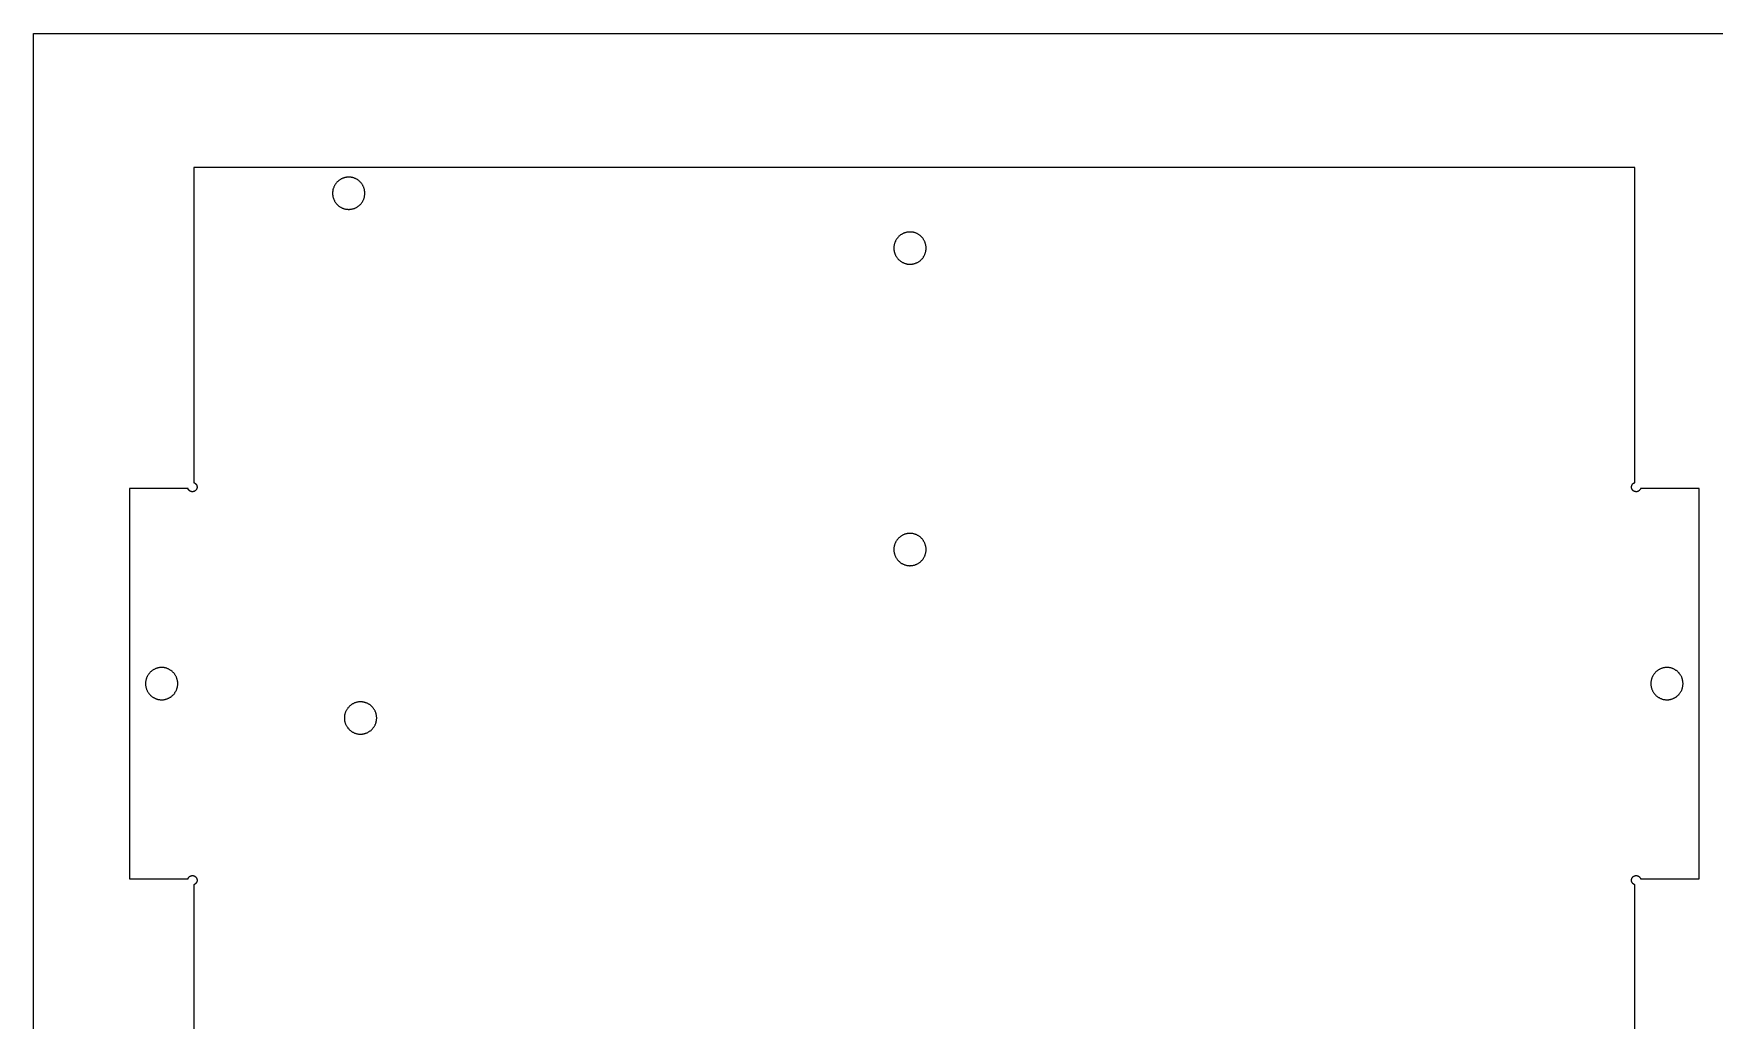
# Model space of a CAD drawing. Header units: millimetres. Extents: x -4.8 to 28.2, y -105.7 to -66.7.
# Drawn here: x -4.75 to 10.88, y -75.92 to -66.74 of the extents above; entities that cross this region are included whole.
import ezdxf

# ---------------------------------------------------------------- set-up
doc = ezdxf.new("R2010")
doc.units = ezdxf.units.MM
doc.header["$MEASUREMENT"] = 0
doc.layers.add('Aclicical-Shet', color=5, linetype='Continuous', true_color=0x0000ff)
doc.layers.add('cut', color=7, linetype='Continuous', true_color=0x000000)

msp = doc.modelspace()

# ---------------------------------------------------------------- linework, layer by layer
at = {"layer": 'Aclicical-Shet'}
msp.add_lwpolyline([(28.245, -66.744), (28.245, -105.744), (-4.755, -105.744), (-4.755, -66.744), (28.245, -66.744)], dxfattribs=at)
at = {"layer": 'cut'}
for points in [[(10.136, -78.32), (10.136, -74.658), (10.134, -74.657), (10.133, -74.657), (10.132, -74.656), (10.13, -74.655), (10.129, -74.655), (10.128, -74.654), (10.126, -74.653), (10.125, -74.652), (10.124, -74.651), (10.123, -74.65), (10.121, -74.65), (10.12, -74.649), (10.119, -74.647), (10.118, -74.646), (10.117, -74.645), (10.116, -74.644), (10.115, -74.643), (10.114, -74.642), (10.113, -74.641), (10.113, -74.639), (10.112, -74.638), (10.111, -74.637), (10.11, -74.635), (10.11, -74.634), (10.109, -74.633), (10.109, -74.631), (10.108, -74.63), (10.108, -74.628), (10.107, -74.627), (10.107, -74.625), (10.107, -74.624), (10.107, -74.622), (10.106, -74.621), (10.106, -74.619), (10.106, -74.618), (10.106, -74.616), (10.106, -74.615), (10.106, -74.613), (10.106, -74.612), (10.107, -74.61), (10.107, -74.609), (10.107, -74.607), (10.108, -74.606), (10.108, -74.605), (10.108, -74.603), (10.109, -74.602), (10.109, -74.6), (10.11, -74.599), (10.111, -74.598), (10.111, -74.596), (10.112, -74.595), (10.113, -74.594), (10.114, -74.592), (10.114, -74.591), (10.115, -74.59), (10.116, -74.589), (10.117, -74.588), (10.118, -74.587), (10.119, -74.585), (10.12, -74.584), (10.122, -74.583), (10.123, -74.583), (10.124, -74.582), (10.125, -74.581), (10.126, -74.58), (10.128, -74.579), (10.129, -74.578), (10.13, -74.578), (10.132, -74.577), (10.133, -74.577), (10.135, -74.576), (10.136, -74.575), (10.137, -74.575), (10.139, -74.575), (10.14, -74.574), (10.142, -74.574), (10.143, -74.574), (10.145, -74.574), (10.146, -74.573), (10.148, -74.573), (10.149, -74.573), (10.151, -74.573), (10.152, -74.573), (10.154, -74.574), (10.155, -74.574), (10.157, -74.574), (10.158, -74.574), (10.16, -74.575), (10.161, -74.575), (10.163, -74.575), (10.164, -74.576), (10.165, -74.576), (10.167, -74.577), (10.168, -74.578), (10.17, -74.578), (10.171, -74.579), (10.172, -74.58), (10.173, -74.581), (10.175, -74.581), (10.176, -74.582), (10.177, -74.583), (10.178, -74.584), (10.179, -74.585), (10.18, -74.586), (10.181, -74.587), (10.182, -74.589), (10.183, -74.59), (10.184, -74.591), (10.185, -74.592), (10.186, -74.593), (10.187, -74.595), (10.187, -74.596), (10.188, -74.597), (10.189, -74.599), (10.189, -74.6), (10.19, -74.601), (10.19, -74.603), (10.736, -74.603), (10.736, -70.975), (10.19, -70.975), (10.19, -70.976), (10.189, -70.977), (10.189, -70.979), (10.188, -70.98), (10.187, -70.982), (10.187, -70.983), (10.186, -70.984), (10.185, -70.985), (10.184, -70.987), (10.183, -70.988), (10.182, -70.989), (10.181, -70.99), (10.18, -70.991), (10.179, -70.992), (10.178, -70.993), (10.177, -70.994), (10.176, -70.995), (10.175, -70.996), (10.173, -70.997), (10.172, -70.998), (10.171, -70.998), (10.17, -70.999), (10.168, -71), (10.167, -71), (10.165, -71.001), (10.164, -71.002), (10.163, -71.002), (10.161, -71.003), (10.16, -71.003), (10.158, -71.003), (10.157, -71.004), (10.155, -71.004), (10.154, -71.004), (10.152, -71.004), (10.151, -71.004), (10.149, -71.004), (10.148, -71.004), (10.146, -71.004), (10.145, -71.004), (10.143, -71.004), (10.142, -71.003), (10.14, -71.003), (10.139, -71.003), (10.137, -71.002), (10.136, -71.002), (10.135, -71.001), (10.133, -71.001), (10.132, -71), (10.13, -71), (10.129, -70.999), (10.128, -70.998), (10.126, -70.998), (10.125, -70.997), (10.124, -70.996), (10.123, -70.995), (10.122, -70.994), (10.12, -70.993), (10.119, -70.992), (10.118, -70.991), (10.117, -70.99), (10.116, -70.989), (10.115, -70.988), (10.114, -70.986), (10.114, -70.985), (10.113, -70.984), (10.112, -70.983), (10.111, -70.981), (10.111, -70.98), (10.11, -70.979), (10.109, -70.977), (10.109, -70.976), (10.108, -70.974), (10.108, -70.973), (10.108, -70.971), (10.107, -70.97), (10.107, -70.969), (10.107, -70.967), (10.106, -70.966), (10.106, -70.964), (10.106, -70.963), (10.106, -70.961), (10.106, -70.96), (10.106, -70.958), (10.106, -70.957), (10.107, -70.955), (10.107, -70.954), (10.107, -70.952), (10.107, -70.951), (10.108, -70.949), (10.108, -70.948), (10.109, -70.946), (10.109, -70.945), (10.11, -70.944), (10.11, -70.942), (10.111, -70.941), (10.112, -70.939), (10.113, -70.938), (10.113, -70.937), (10.114, -70.936), (10.115, -70.934), (10.116, -70.933), (10.117, -70.932), (10.118, -70.931), (10.119, -70.93), (10.12, -70.929), (10.121, -70.928), (10.123, -70.927), (10.124, -70.926), (10.125, -70.925), (10.126, -70.924), (10.128, -70.924), (10.129, -70.923), (10.13, -70.922), (10.132, -70.922), (10.133, -70.921), (10.134, -70.92), (10.136, -70.92), (10.136, -67.989), (-3.264, -67.989), (-3.264, -70.92), (-3.263, -70.92), (-3.261, -70.921), (-3.26, -70.922), (-3.259, -70.922), (-3.257, -70.923), (-3.256, -70.924), (-3.255, -70.924), (-3.254, -70.925), (-3.252, -70.926), (-3.251, -70.927), (-3.25, -70.928), (-3.249, -70.929), (-3.248, -70.93), (-3.247, -70.931), (-3.246, -70.932), (-3.245, -70.933), (-3.244, -70.934), (-3.243, -70.936), (-3.242, -70.937), (-3.241, -70.938), (-3.24, -70.939), (-3.24, -70.941), (-3.239, -70.942), (-3.238, -70.944), (-3.238, -70.945), (-3.237, -70.946), (-3.237, -70.948), (-3.236, -70.949), (-3.236, -70.951), (-3.236, -70.952), (-3.235, -70.954), (-3.235, -70.955), (-3.235, -70.957), (-3.235, -70.958), (-3.235, -70.96), (-3.235, -70.961), (-3.235, -70.963), (-3.235, -70.964), (-3.235, -70.966), (-3.235, -70.967), (-3.235, -70.969), (-3.236, -70.97), (-3.236, -70.971), (-3.237, -70.973), (-3.237, -70.974), (-3.237, -70.976), (-3.238, -70.977), (-3.239, -70.979), (-3.239, -70.98), (-3.24, -70.981), (-3.241, -70.983), (-3.241, -70.984), (-3.242, -70.985), (-3.243, -70.986), (-3.244, -70.988), (-3.245, -70.989), (-3.246, -70.99), (-3.247, -70.991), (-3.248, -70.992), (-3.249, -70.993), (-3.25, -70.994), (-3.251, -70.995), (-3.253, -70.996), (-3.254, -70.997), (-3.255, -70.998), (-3.256, -70.998), (-3.258, -70.999), (-3.259, -71), (-3.26, -71), (-3.262, -71.001), (-3.263, -71.001), (-3.265, -71.002), (-3.266, -71.002), (-3.267, -71.003), (-3.269, -71.003), (-3.27, -71.003), (-3.272, -71.004), (-3.273, -71.004), (-3.275, -71.004), (-3.276, -71.004), (-3.278, -71.004), (-3.279, -71.004), (-3.281, -71.004), (-3.282, -71.004), (-3.284, -71.004), (-3.285, -71.004), (-3.287, -71.003), (-3.288, -71.003), (-3.29, -71.003), (-3.291, -71.002), (-3.293, -71.002), (-3.294, -71.001), (-3.295, -71), (-3.297, -71), (-3.298, -70.999), (-3.299, -70.998), (-3.301, -70.998), (-3.302, -70.997), (-3.303, -70.996), (-3.304, -70.995), (-3.306, -70.994), (-3.307, -70.993), (-3.308, -70.992), (-3.309, -70.991), (-3.31, -70.99), (-3.311, -70.989), (-3.312, -70.988), (-3.313, -70.987), (-3.314, -70.985), (-3.315, -70.984), (-3.315, -70.983), (-3.316, -70.982), (-3.317, -70.98), (-3.317, -70.979), (-3.318, -70.977), (-3.319, -70.976), (-3.319, -70.975), (-3.864, -70.975), (-3.864, -74.603), (-3.319, -74.603), (-3.319, -74.601), (-3.318, -74.6), (-3.317, -74.599), (-3.317, -74.597), (-3.316, -74.596), (-3.315, -74.595), (-3.315, -74.593), (-3.314, -74.592), (-3.313, -74.591), (-3.312, -74.59), (-3.311, -74.589), (-3.31, -74.587), (-3.309, -74.586), (-3.308, -74.585), (-3.307, -74.584), (-3.306, -74.583), (-3.304, -74.582), (-3.303, -74.581), (-3.302, -74.581), (-3.301, -74.58), (-3.299, -74.579), (-3.298, -74.578), (-3.297, -74.578), (-3.295, -74.577), (-3.294, -74.576), (-3.293, -74.576), (-3.291, -74.575), (-3.29, -74.575), (-3.288, -74.575), (-3.287, -74.574), (-3.285, -74.574), (-3.284, -74.574), (-3.282, -74.574), (-3.281, -74.573), (-3.279, -74.573), (-3.278, -74.573), (-3.276, -74.573), (-3.275, -74.573), (-3.273, -74.574), (-3.272, -74.574), (-3.27, -74.574), (-3.269, -74.574), (-3.267, -74.575), (-3.266, -74.575), (-3.265, -74.575), (-3.263, -74.576), (-3.262, -74.577), (-3.26, -74.577), (-3.259, -74.578), (-3.258, -74.578), (-3.256, -74.579), (-3.255, -74.58), (-3.254, -74.581), (-3.253, -74.582), (-3.251, -74.583), (-3.25, -74.583), (-3.249, -74.584), (-3.248, -74.585), (-3.247, -74.587), (-3.246, -74.588), (-3.245, -74.589), (-3.244, -74.59), (-3.243, -74.591), (-3.242, -74.592), (-3.241, -74.594), (-3.241, -74.595), (-3.24, -74.596), (-3.239, -74.598), (-3.239, -74.599), (-3.238, -74.6), (-3.237, -74.602), (-3.237, -74.603), (-3.237, -74.605), (-3.236, -74.606), (-3.236, -74.607), (-3.235, -74.609), (-3.235, -74.61), (-3.235, -74.612), (-3.235, -74.613), (-3.235, -74.615), (-3.235, -74.616), (-3.235, -74.618), (-3.235, -74.619), (-3.235, -74.621), (-3.235, -74.622), (-3.235, -74.624), (-3.236, -74.625), (-3.236, -74.627), (-3.236, -74.628), (-3.237, -74.63), (-3.237, -74.631), (-3.238, -74.633), (-3.238, -74.634), (-3.239, -74.635), (-3.24, -74.637), (-3.24, -74.638), (-3.241, -74.639), (-3.242, -74.641), (-3.243, -74.642), (-3.244, -74.643), (-3.245, -74.644), (-3.246, -74.645), (-3.247, -74.646), (-3.248, -74.647), (-3.249, -74.649), (-3.25, -74.65), (-3.251, -74.65), (-3.252, -74.651), (-3.254, -74.652), (-3.255, -74.653), (-3.256, -74.654), (-3.257, -74.655), (-3.259, -74.655), (-3.26, -74.656), (-3.261, -74.657), (-3.263, -74.657), (-3.264, -74.658), (-3.264, -78.32)], [(-1.674, -68.229), (-1.674, -68.224), (-1.675, -68.218), (-1.675, -68.213), (-1.676, -68.208), (-1.677, -68.203), (-1.678, -68.198), (-1.679, -68.193), (-1.68, -68.188), (-1.682, -68.183), (-1.683, -68.178), (-1.685, -68.173), (-1.687, -68.168), (-1.689, -68.163), (-1.692, -68.159), (-1.694, -68.154), (-1.697, -68.15), (-1.7, -68.145), (-1.703, -68.141), (-1.706, -68.137), (-1.709, -68.133), (-1.712, -68.129), (-1.716, -68.125), (-1.72, -68.121), (-1.723, -68.118), (-1.727, -68.114), (-1.731, -68.111), (-1.736, -68.108), (-1.74, -68.105), (-1.744, -68.102), (-1.749, -68.099), (-1.753, -68.097), (-1.758, -68.094), (-1.762, -68.092), (-1.767, -68.09), (-1.772, -68.088), (-1.777, -68.086), (-1.782, -68.085), (-1.787, -68.083), (-1.792, -68.082), (-1.797, -68.081), (-1.802, -68.08), (-1.807, -68.08), (-1.813, -68.079), (-1.818, -68.079), (-1.823, -68.079), (-1.828, -68.079), (-1.833, -68.079), (-1.839, -68.079), (-1.844, -68.08), (-1.849, -68.081), (-1.854, -68.082), (-1.859, -68.083), (-1.864, -68.084), (-1.869, -68.086), (-1.874, -68.087), (-1.879, -68.089), (-1.884, -68.091), (-1.889, -68.093), (-1.893, -68.096), (-1.898, -68.098), (-1.902, -68.101), (-1.907, -68.103), (-1.911, -68.106), (-1.915, -68.109), (-1.919, -68.113), (-1.923, -68.116), (-1.927, -68.119), (-1.931, -68.123), (-1.934, -68.127), (-1.938, -68.131), (-1.941, -68.135), (-1.944, -68.139), (-1.947, -68.143), (-1.95, -68.147), (-1.953, -68.152), (-1.956, -68.156), (-1.958, -68.161), (-1.96, -68.166), (-1.963, -68.17), (-1.964, -68.175), (-1.966, -68.18), (-1.968, -68.185), (-1.969, -68.19), (-1.971, -68.195), (-1.972, -68.2), (-1.972, -68.205), (-1.973, -68.211), (-1.974, -68.216), (-1.974, -68.221), (-1.974, -68.226), (-1.974, -68.231), (-1.974, -68.237), (-1.974, -68.242), (-1.973, -68.247), (-1.972, -68.252), (-1.972, -68.257), (-1.971, -68.262), (-1.969, -68.267), (-1.968, -68.272), (-1.966, -68.277), (-1.964, -68.282), (-1.963, -68.287), (-1.96, -68.292), (-1.958, -68.296), (-1.956, -68.301), (-1.953, -68.306), (-1.95, -68.31), (-1.947, -68.314), (-1.944, -68.319), (-1.941, -68.323), (-1.938, -68.327), (-1.934, -68.331), (-1.931, -68.334), (-1.927, -68.338), (-1.923, -68.341), (-1.919, -68.345), (-1.915, -68.348), (-1.911, -68.351), (-1.907, -68.354), (-1.902, -68.357), (-1.898, -68.359), (-1.893, -68.362), (-1.889, -68.364), (-1.884, -68.366), (-1.879, -68.368), (-1.874, -68.37), (-1.869, -68.372), (-1.864, -68.373), (-1.859, -68.375), (-1.854, -68.376), (-1.849, -68.377), (-1.844, -68.377), (-1.839, -68.378), (-1.833, -68.378), (-1.828, -68.379), (-1.823, -68.379), (-1.818, -68.379), (-1.813, -68.378), (-1.807, -68.378), (-1.802, -68.377), (-1.797, -68.376), (-1.792, -68.375), (-1.787, -68.374), (-1.782, -68.373), (-1.777, -68.371), (-1.772, -68.369), (-1.767, -68.367), (-1.762, -68.365), (-1.758, -68.363), (-1.753, -68.361), (-1.749, -68.358), (-1.744, -68.355), (-1.74, -68.353), (-1.736, -68.35), (-1.731, -68.346), (-1.727, -68.343), (-1.723, -68.34), (-1.72, -68.336), (-1.716, -68.332), (-1.712, -68.329), (-1.709, -68.325), (-1.706, -68.321), (-1.703, -68.316), (-1.7, -68.312), (-1.697, -68.308), (-1.694, -68.303), (-1.692, -68.299), (-1.689, -68.294), (-1.687, -68.289), (-1.685, -68.285), (-1.683, -68.28), (-1.682, -68.275), (-1.68, -68.27), (-1.679, -68.265), (-1.678, -68.26), (-1.677, -68.255), (-1.676, -68.249), (-1.675, -68.244), (-1.675, -68.239), (-1.674, -68.234), (-1.674, -68.229)], [(3.546, -68.739), (3.546, -68.734), (3.545, -68.728), (3.545, -68.723), (3.544, -68.718), (3.543, -68.713), (3.542, -68.708), (3.541, -68.703), (3.54, -68.698), (3.538, -68.693), (3.537, -68.688), (3.535, -68.683), (3.533, -68.678), (3.531, -68.673), (3.528, -68.669), (3.526, -68.664), (3.523, -68.66), (3.52, -68.655), (3.517, -68.651), (3.514, -68.647), (3.511, -68.643), (3.508, -68.639), (3.504, -68.635), (3.5, -68.631), (3.497, -68.628), (3.493, -68.624), (3.489, -68.621), (3.484, -68.618), (3.48, -68.615), (3.476, -68.612), (3.471, -68.609), (3.467, -68.607), (3.462, -68.604), (3.458, -68.602), (3.453, -68.6), (3.448, -68.598), (3.443, -68.596), (3.438, -68.595), (3.433, -68.593), (3.428, -68.592), (3.423, -68.591), (3.418, -68.59), (3.413, -68.59), (3.407, -68.589), (3.402, -68.589), (3.397, -68.589), (3.392, -68.589), (3.387, -68.589), (3.381, -68.589), (3.376, -68.59), (3.371, -68.591), (3.366, -68.592), (3.361, -68.593), (3.356, -68.594), (3.351, -68.596), (3.346, -68.597), (3.341, -68.599), (3.336, -68.601), (3.331, -68.603), (3.327, -68.606), (3.322, -68.608), (3.318, -68.611), (3.313, -68.613), (3.309, -68.616), (3.305, -68.619), (3.301, -68.623), (3.297, -68.626), (3.293, -68.629), (3.289, -68.633), (3.286, -68.637), (3.282, -68.641), (3.279, -68.645), (3.276, -68.649), (3.273, -68.653), (3.27, -68.657), (3.267, -68.662), (3.264, -68.666), (3.262, -68.671), (3.26, -68.676), (3.257, -68.68), (3.256, -68.685), (3.254, -68.69), (3.252, -68.695), (3.251, -68.7), (3.249, -68.705), (3.248, -68.71), (3.248, -68.715), (3.247, -68.721), (3.246, -68.726), (3.246, -68.731), (3.246, -68.736), (3.246, -68.741), (3.246, -68.747), (3.246, -68.752), (3.247, -68.757), (3.248, -68.762), (3.248, -68.767), (3.249, -68.772), (3.251, -68.777), (3.252, -68.782), (3.254, -68.787), (3.256, -68.792), (3.257, -68.797), (3.26, -68.802), (3.262, -68.806), (3.264, -68.811), (3.267, -68.816), (3.27, -68.82), (3.273, -68.824), (3.276, -68.829), (3.279, -68.833), (3.282, -68.837), (3.286, -68.841), (3.289, -68.844), (3.293, -68.848), (3.297, -68.851), (3.301, -68.855), (3.305, -68.858), (3.309, -68.861), (3.313, -68.864), (3.318, -68.867), (3.322, -68.869), (3.327, -68.872), (3.331, -68.874), (3.336, -68.876), (3.341, -68.878), (3.346, -68.88), (3.351, -68.882), (3.356, -68.883), (3.361, -68.885), (3.366, -68.886), (3.371, -68.887), (3.376, -68.887), (3.381, -68.888), (3.387, -68.888), (3.392, -68.889), (3.397, -68.889), (3.402, -68.889), (3.407, -68.888), (3.413, -68.888), (3.418, -68.887), (3.423, -68.886), (3.428, -68.885), (3.433, -68.884), (3.438, -68.883), (3.443, -68.881), (3.448, -68.879), (3.453, -68.877), (3.458, -68.875), (3.462, -68.873), (3.467, -68.871), (3.471, -68.868), (3.476, -68.865), (3.48, -68.863), (3.484, -68.86), (3.489, -68.856), (3.493, -68.853), (3.497, -68.85), (3.5, -68.846), (3.504, -68.842), (3.508, -68.839), (3.511, -68.835), (3.514, -68.831), (3.517, -68.826), (3.52, -68.822), (3.523, -68.818), (3.526, -68.813), (3.528, -68.809), (3.531, -68.804), (3.533, -68.799), (3.535, -68.795), (3.537, -68.79), (3.538, -68.785), (3.54, -68.78), (3.541, -68.775), (3.542, -68.77), (3.543, -68.765), (3.544, -68.759), (3.545, -68.754), (3.545, -68.749), (3.546, -68.744), (3.546, -68.739)], [(3.546, -71.542), (3.546, -71.536), (3.545, -71.531), (3.545, -71.526), (3.544, -71.521), (3.543, -71.516), (3.542, -71.511), (3.541, -71.506), (3.54, -71.5), (3.538, -71.496), (3.537, -71.491), (3.535, -71.486), (3.533, -71.481), (3.531, -71.476), (3.528, -71.472), (3.526, -71.467), (3.523, -71.463), (3.52, -71.458), (3.517, -71.454), (3.514, -71.45), (3.511, -71.446), (3.508, -71.442), (3.504, -71.438), (3.5, -71.434), (3.497, -71.431), (3.493, -71.427), (3.489, -71.424), (3.484, -71.421), (3.48, -71.418), (3.476, -71.415), (3.471, -71.412), (3.467, -71.41), (3.462, -71.407), (3.458, -71.405), (3.453, -71.403), (3.448, -71.401), (3.443, -71.399), (3.438, -71.398), (3.433, -71.396), (3.428, -71.395), (3.423, -71.394), (3.418, -71.393), (3.413, -71.393), (3.407, -71.392), (3.402, -71.392), (3.397, -71.392), (3.392, -71.392), (3.387, -71.392), (3.381, -71.392), (3.376, -71.393), (3.371, -71.394), (3.366, -71.395), (3.361, -71.396), (3.356, -71.397), (3.351, -71.398), (3.346, -71.4), (3.341, -71.402), (3.336, -71.404), (3.331, -71.406), (3.327, -71.408), (3.322, -71.411), (3.318, -71.413), (3.313, -71.416), (3.309, -71.419), (3.305, -71.422), (3.301, -71.426), (3.297, -71.429), (3.293, -71.432), (3.289, -71.436), (3.286, -71.44), (3.282, -71.444), (3.279, -71.448), (3.276, -71.452), (3.273, -71.456), (3.27, -71.46), (3.267, -71.465), (3.264, -71.469), (3.262, -71.474), (3.26, -71.479), (3.257, -71.483), (3.256, -71.488), (3.254, -71.493), (3.252, -71.498), (3.251, -71.503), (3.249, -71.508), (3.248, -71.513), (3.248, -71.518), (3.247, -71.523), (3.246, -71.529), (3.246, -71.534), (3.246, -71.539), (3.246, -71.544), (3.246, -71.549), (3.246, -71.555), (3.247, -71.56), (3.248, -71.565), (3.248, -71.57), (3.249, -71.575), (3.251, -71.58), (3.252, -71.585), (3.254, -71.59), (3.256, -71.595), (3.257, -71.6), (3.26, -71.605), (3.262, -71.609), (3.264, -71.614), (3.267, -71.618), (3.27, -71.623), (3.273, -71.627), (3.276, -71.631), (3.279, -71.636), (3.282, -71.64), (3.286, -71.643), (3.289, -71.647), (3.293, -71.651), (3.297, -71.654), (3.301, -71.658), (3.305, -71.661), (3.309, -71.664), (3.313, -71.667), (3.318, -71.67), (3.322, -71.672), (3.327, -71.675), (3.331, -71.677), (3.336, -71.679), (3.341, -71.681), (3.346, -71.683), (3.351, -71.685), (3.356, -71.686), (3.361, -71.688), (3.366, -71.689), (3.371, -71.69), (3.376, -71.69), (3.381, -71.691), (3.387, -71.691), (3.392, -71.692), (3.397, -71.692), (3.402, -71.691), (3.407, -71.691), (3.413, -71.691), (3.418, -71.69), (3.423, -71.689), (3.428, -71.688), (3.433, -71.687), (3.438, -71.686), (3.443, -71.684), (3.448, -71.682), (3.453, -71.68), (3.458, -71.678), (3.462, -71.676), (3.467, -71.674), (3.471, -71.671), (3.476, -71.668), (3.48, -71.666), (3.484, -71.663), (3.489, -71.659), (3.493, -71.656), (3.497, -71.653), (3.5, -71.649), (3.504, -71.645), (3.508, -71.642), (3.511, -71.638), (3.514, -71.634), (3.517, -71.629), (3.52, -71.625), (3.523, -71.621), (3.526, -71.616), (3.528, -71.612), (3.531, -71.607), (3.533, -71.602), (3.535, -71.598), (3.537, -71.593), (3.538, -71.588), (3.54, -71.583), (3.541, -71.578), (3.542, -71.573), (3.543, -71.568), (3.544, -71.562), (3.545, -71.557), (3.545, -71.552), (3.546, -71.547), (3.546, -71.542)], [(-3.414, -72.789), (-3.414, -72.784), (-3.415, -72.778), (-3.415, -72.773), (-3.416, -72.768), (-3.417, -72.763), (-3.418, -72.758), (-3.419, -72.753), (-3.42, -72.748), (-3.422, -72.743), (-3.423, -72.738), (-3.425, -72.733), (-3.427, -72.728), (-3.429, -72.723), (-3.432, -72.719), (-3.434, -72.714), (-3.437, -72.71), (-3.44, -72.705), (-3.443, -72.701), (-3.446, -72.697), (-3.449, -72.693), (-3.452, -72.689), (-3.456, -72.685), (-3.46, -72.681), (-3.463, -72.678), (-3.467, -72.674), (-3.471, -72.671), (-3.476, -72.668), (-3.48, -72.665), (-3.484, -72.662), (-3.489, -72.659), (-3.493, -72.657), (-3.498, -72.654), (-3.502, -72.652), (-3.507, -72.65), (-3.512, -72.648), (-3.517, -72.646), (-3.522, -72.645), (-3.527, -72.643), (-3.532, -72.642), (-3.537, -72.641), (-3.542, -72.64), (-3.547, -72.64), (-3.553, -72.639), (-3.558, -72.639), (-3.563, -72.639), (-3.568, -72.639), (-3.573, -72.639), (-3.579, -72.639), (-3.584, -72.64), (-3.589, -72.641), (-3.594, -72.642), (-3.599, -72.643), (-3.604, -72.644), (-3.609, -72.646), (-3.614, -72.647), (-3.619, -72.649), (-3.624, -72.651), (-3.629, -72.653), (-3.633, -72.656), (-3.638, -72.658), (-3.642, -72.661), (-3.647, -72.663), (-3.651, -72.666), (-3.655, -72.669), (-3.659, -72.673), (-3.663, -72.676), (-3.667, -72.679), (-3.671, -72.683), (-3.674, -72.687), (-3.678, -72.691), (-3.681, -72.695), (-3.684, -72.699), (-3.687, -72.703), (-3.69, -72.707), (-3.693, -72.712), (-3.696, -72.716), (-3.698, -72.721), (-3.7, -72.726), (-3.703, -72.73), (-3.704, -72.735), (-3.706, -72.74), (-3.708, -72.745), (-3.709, -72.75), (-3.711, -72.755), (-3.712, -72.76), (-3.712, -72.765), (-3.713, -72.771), (-3.714, -72.776), (-3.714, -72.781), (-3.714, -72.786), (-3.714, -72.791), (-3.714, -72.797), (-3.714, -72.802), (-3.713, -72.807), (-3.712, -72.812), (-3.712, -72.817), (-3.711, -72.822), (-3.709, -72.827), (-3.708, -72.832), (-3.706, -72.837), (-3.704, -72.842), (-3.703, -72.847), (-3.7, -72.852), (-3.698, -72.856), (-3.696, -72.861), (-3.693, -72.866), (-3.69, -72.87), (-3.687, -72.874), (-3.684, -72.879), (-3.681, -72.883), (-3.678, -72.887), (-3.674, -72.891), (-3.671, -72.894), (-3.667, -72.898), (-3.663, -72.901), (-3.659, -72.905), (-3.655, -72.908), (-3.651, -72.911), (-3.647, -72.914), (-3.642, -72.917), (-3.638, -72.919), (-3.633, -72.922), (-3.629, -72.924), (-3.624, -72.926), (-3.619, -72.928), (-3.614, -72.93), (-3.609, -72.932), (-3.604, -72.933), (-3.599, -72.935), (-3.594, -72.936), (-3.589, -72.937), (-3.584, -72.937), (-3.579, -72.938), (-3.573, -72.938), (-3.568, -72.939), (-3.563, -72.939), (-3.558, -72.939), (-3.553, -72.938), (-3.547, -72.938), (-3.542, -72.937), (-3.537, -72.936), (-3.532, -72.935), (-3.527, -72.934), (-3.522, -72.933), (-3.517, -72.931), (-3.512, -72.929), (-3.507, -72.927), (-3.502, -72.925), (-3.498, -72.923), (-3.493, -72.921), (-3.489, -72.918), (-3.484, -72.915), (-3.48, -72.913), (-3.476, -72.91), (-3.471, -72.906), (-3.467, -72.903), (-3.463, -72.9), (-3.46, -72.896), (-3.456, -72.892), (-3.452, -72.889), (-3.449, -72.885), (-3.446, -72.881), (-3.443, -72.876), (-3.44, -72.872), (-3.437, -72.868), (-3.434, -72.863), (-3.432, -72.859), (-3.429, -72.854), (-3.427, -72.849), (-3.425, -72.845), (-3.423, -72.84), (-3.422, -72.835), (-3.42, -72.83), (-3.419, -72.825), (-3.418, -72.82), (-3.417, -72.815), (-3.416, -72.809), (-3.415, -72.804), (-3.415, -72.799), (-3.414, -72.794), (-3.414, -72.789)], [(10.586, -72.789), (10.586, -72.784), (10.585, -72.778), (10.585, -72.773), (10.584, -72.768), (10.583, -72.763), (10.582, -72.758), (10.581, -72.753), (10.58, -72.748), (10.578, -72.743), (10.577, -72.738), (10.575, -72.733), (10.573, -72.728), (10.571, -72.723), (10.568, -72.719), (10.566, -72.714), (10.563, -72.71), (10.56, -72.705), (10.557, -72.701), (10.554, -72.697), (10.551, -72.693), (10.548, -72.689), (10.544, -72.685), (10.54, -72.681), (10.537, -72.678), (10.533, -72.674), (10.529, -72.671), (10.524, -72.668), (10.52, -72.665), (10.516, -72.662), (10.511, -72.659), (10.507, -72.657), (10.502, -72.654), (10.498, -72.652), (10.493, -72.65), (10.488, -72.648), (10.483, -72.646), (10.478, -72.645), (10.473, -72.643), (10.468, -72.642), (10.463, -72.641), (10.458, -72.64), (10.453, -72.64), (10.447, -72.639), (10.442, -72.639), (10.437, -72.639), (10.432, -72.639), (10.427, -72.639), (10.421, -72.639), (10.416, -72.64), (10.411, -72.641), (10.406, -72.642), (10.401, -72.643), (10.396, -72.644), (10.391, -72.646), (10.386, -72.647), (10.381, -72.649), (10.376, -72.651), (10.371, -72.653), (10.367, -72.656), (10.362, -72.658), (10.358, -72.661), (10.353, -72.663), (10.349, -72.666), (10.345, -72.669), (10.341, -72.673), (10.337, -72.676), (10.333, -72.679), (10.329, -72.683), (10.326, -72.687), (10.322, -72.691), (10.319, -72.695), (10.316, -72.699), (10.313, -72.703), (10.31, -72.707), (10.307, -72.712), (10.304, -72.716), (10.302, -72.721), (10.3, -72.726), (10.297, -72.73), (10.296, -72.735), (10.294, -72.74), (10.292, -72.745), (10.291, -72.75), (10.289, -72.755), (10.288, -72.76), (10.288, -72.765), (10.287, -72.771), (10.286, -72.776), (10.286, -72.781), (10.286, -72.786), (10.286, -72.791), (10.286, -72.797), (10.286, -72.802), (10.287, -72.807), (10.288, -72.812), (10.288, -72.817), (10.289, -72.822), (10.291, -72.827), (10.292, -72.832), (10.294, -72.837), (10.296, -72.842), (10.297, -72.847), (10.3, -72.852), (10.302, -72.856), (10.304, -72.861), (10.307, -72.866), (10.31, -72.87), (10.313, -72.874), (10.316, -72.879), (10.319, -72.883), (10.322, -72.887), (10.326, -72.891), (10.329, -72.894), (10.333, -72.898), (10.337, -72.901), (10.341, -72.905), (10.345, -72.908), (10.349, -72.911), (10.353, -72.914), (10.358, -72.917), (10.362, -72.919), (10.367, -72.922), (10.371, -72.924), (10.376, -72.926), (10.381, -72.928), (10.386, -72.93), (10.391, -72.932), (10.396, -72.933), (10.401, -72.935), (10.406, -72.936), (10.411, -72.937), (10.416, -72.937), (10.421, -72.938), (10.427, -72.938), (10.432, -72.939), (10.437, -72.939), (10.442, -72.939), (10.447, -72.938), (10.453, -72.938), (10.458, -72.937), (10.463, -72.936), (10.468, -72.935), (10.473, -72.934), (10.478, -72.933), (10.483, -72.931), (10.488, -72.929), (10.493, -72.927), (10.498, -72.925), (10.502, -72.923), (10.507, -72.921), (10.511, -72.918), (10.516, -72.915), (10.52, -72.913), (10.524, -72.91), (10.529, -72.906), (10.533, -72.903), (10.537, -72.9), (10.54, -72.896), (10.544, -72.892), (10.548, -72.889), (10.551, -72.885), (10.554, -72.881), (10.557, -72.876), (10.56, -72.872), (10.563, -72.868), (10.566, -72.863), (10.568, -72.859), (10.571, -72.854), (10.573, -72.849), (10.575, -72.845), (10.577, -72.84), (10.578, -72.835), (10.58, -72.83), (10.581, -72.825), (10.582, -72.82), (10.583, -72.815), (10.584, -72.809), (10.585, -72.804), (10.585, -72.799), (10.586, -72.794), (10.586, -72.789)], [(-1.564, -73.108), (-1.564, -73.103), (-1.565, -73.098), (-1.565, -73.093), (-1.566, -73.087), (-1.567, -73.082), (-1.568, -73.077), (-1.569, -73.072), (-1.57, -73.067), (-1.572, -73.062), (-1.573, -73.057), (-1.575, -73.052), (-1.577, -73.047), (-1.579, -73.043), (-1.582, -73.038), (-1.584, -73.033), (-1.587, -73.029), (-1.59, -73.025), (-1.593, -73.02), (-1.596, -73.016), (-1.599, -73.012), (-1.602, -73.008), (-1.606, -73.004), (-1.61, -73.001), (-1.613, -72.997), (-1.617, -72.994), (-1.621, -72.99), (-1.626, -72.987), (-1.63, -72.984), (-1.634, -72.981), (-1.639, -72.979), (-1.643, -72.976), (-1.648, -72.974), (-1.652, -72.971), (-1.657, -72.969), (-1.662, -72.968), (-1.667, -72.966), (-1.672, -72.964), (-1.677, -72.963), (-1.682, -72.962), (-1.687, -72.961), (-1.692, -72.96), (-1.697, -72.959), (-1.703, -72.959), (-1.708, -72.958), (-1.713, -72.958), (-1.718, -72.958), (-1.723, -72.958), (-1.729, -72.959), (-1.734, -72.959), (-1.739, -72.96), (-1.744, -72.961), (-1.749, -72.962), (-1.754, -72.964), (-1.759, -72.965), (-1.764, -72.967), (-1.769, -72.968), (-1.774, -72.97), (-1.779, -72.973), (-1.783, -72.975), (-1.788, -72.977), (-1.792, -72.98), (-1.797, -72.983), (-1.801, -72.986), (-1.805, -72.989), (-1.809, -72.992), (-1.813, -72.995), (-1.817, -72.999), (-1.821, -73.003), (-1.824, -73.006), (-1.828, -73.01), (-1.831, -73.014), (-1.834, -73.018), (-1.837, -73.022), (-1.84, -73.027), (-1.843, -73.031), (-1.846, -73.036), (-1.848, -73.04), (-1.85, -73.045), (-1.853, -73.05), (-1.854, -73.055), (-1.856, -73.06), (-1.858, -73.064), (-1.859, -73.069), (-1.861, -73.075), (-1.862, -73.08), (-1.862, -73.085), (-1.863, -73.09), (-1.864, -73.095), (-1.864, -73.1), (-1.864, -73.106), (-1.864, -73.111), (-1.864, -73.116), (-1.864, -73.121), (-1.863, -73.126), (-1.862, -73.131), (-1.862, -73.137), (-1.861, -73.142), (-1.859, -73.147), (-1.858, -73.152), (-1.856, -73.157), (-1.854, -73.162), (-1.853, -73.166), (-1.85, -73.171), (-1.848, -73.176), (-1.846, -73.18), (-1.843, -73.185), (-1.84, -73.189), (-1.837, -73.194), (-1.834, -73.198), (-1.831, -73.202), (-1.828, -73.206), (-1.824, -73.21), (-1.821, -73.214), (-1.817, -73.217), (-1.813, -73.221), (-1.809, -73.224), (-1.805, -73.227), (-1.801, -73.231), (-1.797, -73.233), (-1.792, -73.236), (-1.788, -73.239), (-1.783, -73.241), (-1.779, -73.244), (-1.774, -73.246), (-1.769, -73.248), (-1.764, -73.25), (-1.759, -73.251), (-1.754, -73.253), (-1.749, -73.254), (-1.744, -73.255), (-1.739, -73.256), (-1.734, -73.257), (-1.729, -73.257), (-1.723, -73.258), (-1.718, -73.258), (-1.713, -73.258), (-1.708, -73.258), (-1.703, -73.258), (-1.697, -73.257), (-1.692, -73.256), (-1.687, -73.256), (-1.682, -73.255), (-1.677, -73.253), (-1.672, -73.252), (-1.667, -73.25), (-1.662, -73.249), (-1.657, -73.247), (-1.652, -73.245), (-1.648, -73.243), (-1.643, -73.24), (-1.639, -73.238), (-1.634, -73.235), (-1.63, -73.232), (-1.626, -73.229), (-1.621, -73.226), (-1.617, -73.223), (-1.613, -73.219), (-1.61, -73.216), (-1.606, -73.212), (-1.602, -73.208), (-1.599, -73.204), (-1.596, -73.2), (-1.593, -73.196), (-1.59, -73.192), (-1.587, -73.187), (-1.584, -73.183), (-1.582, -73.178), (-1.579, -73.174), (-1.577, -73.169), (-1.575, -73.164), (-1.573, -73.159), (-1.572, -73.154), (-1.57, -73.149), (-1.569, -73.144), (-1.568, -73.139), (-1.567, -73.134), (-1.566, -73.129), (-1.565, -73.124), (-1.565, -73.119), (-1.564, -73.113), (-1.564, -73.108)]]:
    msp.add_lwpolyline(points, dxfattribs=at)

doc.saveas('drawing.dxf')
